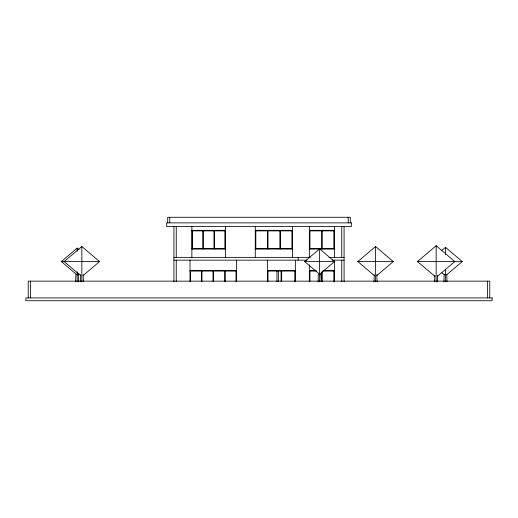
<?xml version="1.0" encoding="UTF-8"?>
<svg xmlns="http://www.w3.org/2000/svg" width="518" height="518" viewBox="0 0 518 518"><rect width="100%" height="100%" fill="white"/><g stroke="black" fill="none" stroke-linecap="round" stroke-linejoin="round"><path stroke-width="0.78" d="M75.641 281.85L75.887 274.618L78.477 274.618L78.723 281.85M80.303 281.85L80.549 274.618M318.065 281.85L318.311 274.618L320.901 274.618L321.147 281.85M374.009 281.85L374.255 274.618M434.615 281.85L434.835 275.421M443.939 281.85L444.185 274.618L446.775 274.618L447.021 281.85M79.008 273.485L77.182 275.039L61.331 261.564L77.182 248.09L79.008 249.644M83.068 275.582L99.56 261.564L81.844 246.503L64.128 261.564L80.62 275.582M304.688 261.564L319.606 248.886L334.524 261.564L319.606 274.242L304.688 261.564L334.524 261.564M374.326 275.582L357.834 261.564L375.55 246.503L393.266 261.564L376.774 275.582M434.952 276.392L417.508 261.564L436.156 245.713L454.804 261.564L437.36 276.392M441.886 250.356L445.48 247.3L462.263 261.564L446.678 274.812M191.867 230.329L225.434 230.329M255.27 230.329L292.566 230.329M309.35 230.329L334.524 230.329M191.867 230.886L225.434 230.886M255.27 230.886L292.566 230.886M309.35 230.886L334.524 230.886M191.867 248.42L225.434 248.42M255.27 248.42L292.566 248.42M309.35 248.42L334.524 248.42M225.155 248.698L192.146 248.698L192.146 230.607M255.549 248.698L292.288 248.698L292.288 230.607M191.867 248.977L225.434 248.977M255.27 248.977L292.566 248.977M309.35 248.977L334.524 248.977M173.918 257.368L310.146 257.368M329.014 257.368L344.081 257.368M173.918 260.166L307.019 260.166M332.161 260.166L344.081 260.166M61.331 261.564L99.56 261.564M357.834 261.564L393.266 261.564M417.508 261.564L462.263 261.564M190.002 270.422L236.622 270.422M267.392 270.422L295.364 270.422M309.35 270.422L315.643 270.422M323.51 270.422L334.524 270.422M190.281 270.7L236.344 270.7L236.344 281.682M295.085 270.7L267.67 270.7L267.67 281.87M315.98 270.7L309.628 270.7L309.628 281.87M323.128 270.7L334.246 270.7L334.246 281.87M190.002 270.979L236.622 270.979M267.392 270.979L295.364 270.979M309.35 270.979L316.433 270.979M322.72 270.979L334.524 270.979M441.886 272.772L444.282 274.812M437.477 275.421L437.697 281.85M376.845 274.618L377.091 281.85M83.139 274.618L83.385 281.85M489.769 297.928L489.769 281.144L28.231 281.144L28.231 297.928M487.438 281.144L487.438 297.928M445.48 247.3L445.48 254.429M445.48 269.489L445.48 281.85M436.156 245.713L436.156 281.85M375.55 246.503L375.55 281.85M350.285 222.869L350.285 217.275L167.715 217.275L167.715 222.869M348.232 217.275L348.232 222.869M344.081 226.599L344.081 281.747M341.75 226.599L341.75 257.368M341.75 260.166L341.75 281.747M334.524 226.599L334.524 257.368M334.524 260.166L334.524 281.747M334.246 230.607L334.246 248.698L309.628 248.698L309.628 230.607M333.968 230.329L333.968 248.977M333.968 270.422L333.968 281.416M322.215 230.329L322.215 248.977M322.215 271.995L322.215 281.416M321.659 230.329L321.659 248.977M321.659 271.995L321.659 281.416M319.606 248.886L319.606 274.242M319.606 274.618L319.606 281.85M309.906 230.329L309.906 248.977M309.906 270.422L309.906 281.416M309.35 226.599L309.35 257.368M309.35 264.899L309.35 281.747M298.161 257.368L298.161 260.166M295.364 260.166L295.364 281.747M294.807 270.422L294.807 281.416M292.566 226.599L292.566 257.368M292.01 230.329L292.01 248.977M281.656 270.422L281.656 281.416M281.099 270.422L281.099 281.416M280.413 230.329L280.413 248.977M279.856 230.329L279.856 248.977M278.347 270.558L278.347 281.747M276.949 270.558L276.949 281.747M267.981 230.329L267.981 248.977M267.948 270.422L267.948 281.416M267.424 230.329L267.424 248.977M267.392 260.166L267.392 281.747M255.827 230.329L255.827 248.977M255.27 226.599L255.27 257.368M236.622 260.166L236.622 281.747M236.066 270.422L236.066 281.675M225.434 226.599L225.434 257.368M225.246 270.422L225.246 281.675M224.877 230.329L224.877 248.977M224.689 270.422L224.689 281.675M214.523 230.329L214.523 248.977M213.966 230.329L213.966 248.977M213.591 270.422L213.591 281.675M213.034 270.422L213.034 281.675M203.334 230.329L203.334 248.977M202.778 230.329L202.778 248.977M201.936 270.422L201.936 281.675M201.379 270.422L201.379 281.675M192.424 230.329L192.424 248.977M191.867 226.599L191.867 257.368M190.559 270.422L190.559 281.675M190.002 260.166L190.002 281.747M176.249 226.599L176.249 257.368M176.249 260.166L176.249 281.747M173.918 226.599L173.918 281.747M169.768 217.275L169.768 222.869M81.844 246.503L81.844 281.85M77.182 248.09L77.182 251.262M77.182 271.866L77.182 281.85M30.562 281.144L30.562 297.928M351.308 222.869L166.692 222.869L166.692 226.599L351.308 226.599L351.308 222.869M492.1 297.928L25.9 297.928L25.9 300.725L492.1 300.725L492.1 297.928"/></g></svg>
